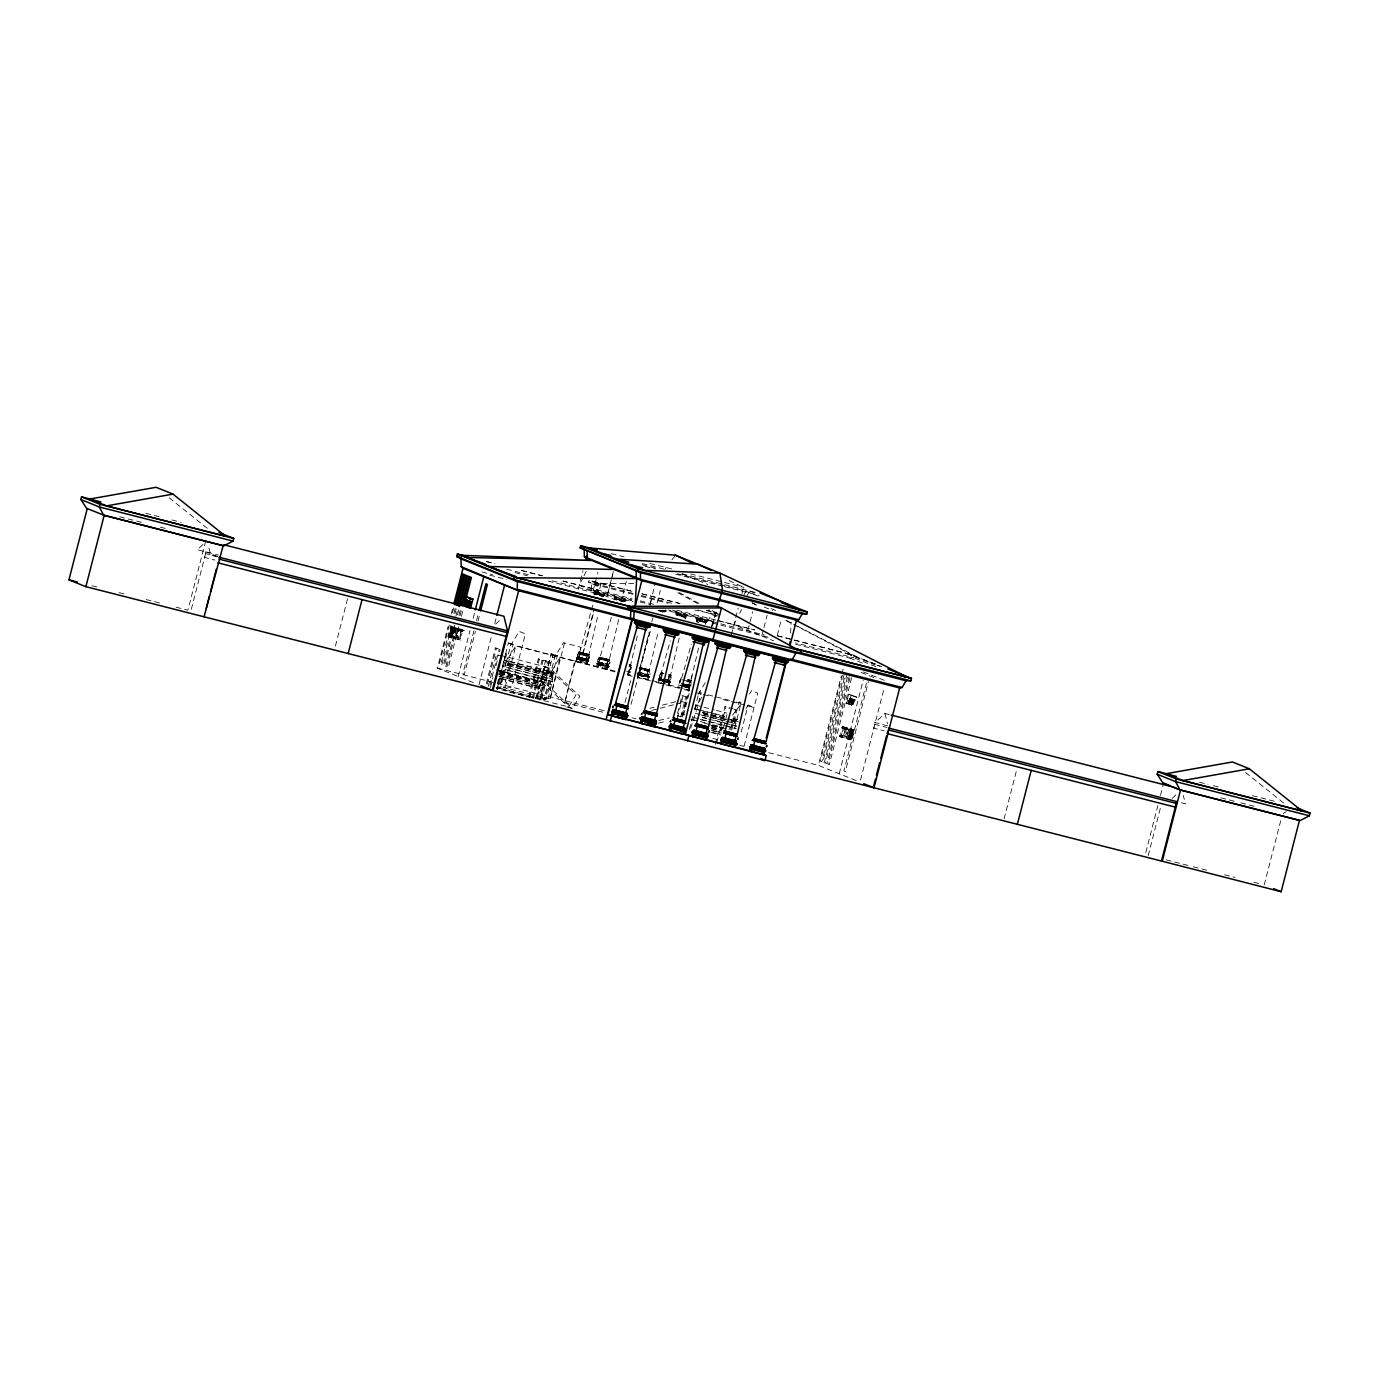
<?xml version="1.0" encoding="UTF-8"?>
<svg xmlns="http://www.w3.org/2000/svg" width="1379" height="1379" viewBox="0 0 1379 1379"><rect width="100%" height="100%" fill="white"/><g stroke="black" fill="none" stroke-linecap="round" stroke-linejoin="round"><path stroke-width="0.75" stroke-dasharray="5 3.75" d="M648.837 676.055L638.115 672.314L638.908 673.504C636.167 679.071 652.991 673.745 646.906 679.278L647.906 679.675L648.509 677.658L637.374 675.176M497.474 687.69L496.25 687.759L540.516 699.05L543.326 682.433L538.034 697.429M637.253 674.159L649.25 676.917M631.927 591.315L595.125 581.921L600.899 584.248L598.641 593.056L597.521 591.936L597.624 586.213L588.661 582.076L589.126 580.3M851.205 728.974L853.36 730.043L840.966 726.216L853.118 729.646M851.257 729.198L853.325 729.629L842.138 726.664M456.19 635.478L456.949 637.753L459.052 630.203L460.827 630.651L458.5 637.874L457.552 636.253L459.138 629.875L460.845 630.306L457.673 629.789L457.638 632.84L454.829 636.943L455.742 629.014L457.466 629.445L452.519 628.548L451.45 631.375L452.846 628.669L450.812 627.738L448.503 636.719L460.603 640.115L460.931 638.787L458.845 637.943L449.002 635.443L460.931 638.787M452.553 632.116L453.674 629.307M452.605 632.427L452.691 631.306L452.864 632.53M451.45 631.375L449.847 635.426M451.398 629.427C455.587 625.29 449.968 632.702 450.088 635.202C454.243 638.58 450.123 629.927 453.657 628.996M451.174 628.203L452.536 629.048L452.381 632.668M452.536 631.806L453.036 630.1L452.691 631.306M588.23 659.369L577.387 656.611L577.508 653.818L589.471 656.869L588.23 659.369L583.369 658.214M604.726 660.162C621.843 665.23 592.401 666.04 598.503 658.662C605.191 656.852 616.43 666.574 603.881 663.454M628.945 669.729C631.065 670.746 631.789 665.471 628.807 666.178L631.186 667.505L629.496 669.953M452.002 631.582L449.882 635.685M453.415 629.203L452.467 631.513M790.563 633.116L791.167 622.36M582.266 657.766C577.956 659.179 575.491 652.37 580.214 653.887L579.301 657.438L577.267 656.8L588.006 660.507L587.213 659.317L577.077 657.593C574.405 658.697 579.318 659.558 577.146 661.61L587.092 664.144L587.316 661.954M658.3 679.054L670.228 682.743L670.228 680.674L668.194 680.019L669.125 676.468C674.09 676.606 670.091 683.07 666.764 679.502M678.761 684.277L679.399 683.691M588.437 661.368L576.301 658.128M603.64 659.731L598.762 658.576L610.156 660.42L599.02 657.145L596.676 666.453L607.605 669.384L608.949 666.609M596.831 663.368C604.157 671.021 618.878 666.66 596.797 663.851L608.742 667.057L598.021 664.781L598.796 662.454L597.797 662.041L607.743 664.575L608.535 665.764L596.693 663.333L609.07 666.643L607.743 664.575L597.797 662.041M848.964 736.782L849.671 730.698L853.567 730.749L850.791 729.887L853.825 730.87L851.601 739.902L841.604 737.351L839.518 736.507L839.863 735.179L851.808 738.506L839.863 735.179M849.136 736.248L849.464 737.731L849.981 734.007M850.343 738.127L850.602 736.11M850.912 734.886L849.912 738.041M851.446 735.11L850.36 737.972L849.119 736.938M549.411 698.584L503.766 687.604C513.316 654.06 507.575 655.904 500.508 688.328L499.146 688.638L506.024 661.817L515.798 645.803L576.629 661.437L576.991 658.369M548.032 698.894L552.272 681.812L552.858 674.124L508.592 662.834M451.14 629.634L449.313 635.219L452.071 636.167M449.899 635.771L451.019 628.703M452.45 630.496L452.157 629.445M452.588 631.168L452.536 630.617M849.395 736.352L851.188 731.198M850.515 737.179L853.756 731.18L852.188 732.146L849.947 738.041L851.481 732.249L850.688 730.422L853.567 731.146L848.723 729.301L853.911 730.922L850.291 729.681M849.809 737.748C851.239 732.059 855.532 723.285 849.516 739.058L851.601 739.902M849.309 737.627L851.464 737.317L852.05 732.146M661.954 680.485C655.456 678.813 660.972 678.554 659.162 682.536L665.109 684.07M577.146 661.61L576.146 661.213C575.974 652.715 602.399 670.866 576.594 659.145M679.606 687.759L678.606 687.345L679.071 685.294M464.12 630.755L451.674 627.049L462.051 629.479M659.558 680.985L658.61 680.088L658.145 682.14L659.162 682.536C657.093 675.331 664.626 685.242 670.073 682.708M850.826 733.318C848.102 720.924 847.24 738.386 843.672 735.145C847.102 725.337 844.086 728.836 841.121 735.507C839.57 731.266 844.862 723.113 842.362 732.68C841.414 742.161 847.43 727.647 843.879 728.353M450.64 634.719L451.278 632.875M450.83 634.185L450.899 635.512L449.52 635.598L450.95 635.926L450.83 634.926M452.743 632.237C451.364 644.252 460.224 625.549 451.123 628.203M647.906 679.675L637.977 677.141L638.443 675.072M217.451 556.513L205.73 551.79L204.626 557.444L214.934 560.081M887.611 725.854L874.924 722.562L873.821 728.233L884.129 730.853M604.916 594.004C600.71 594.228 602.916 596.659 605.467 594.814A1.827 1.81 -68 0 1 605.312 595.78L604.743 596.435M677.123 614.913L677.692 612.759L675.555 612.569A1.827 1.81 -68 0 0 675.227 613.5L676.175 615.275M589.505 657.197L589.264 658.283M610.035 662.454L609.794 663.523M631.22 667.85L630.961 668.936M661.386 678.106L662.23 674.814C655.835 672.176 662.489 681.398 659.283 677.727L670.228 680.674M680.864 679.33L679.675 682.536M659.369 676.175L659.334 675.02M679.813 681.398L679.778 680.243M451.192 633.944L451.209 631.582M452.588 634.633L451.812 636.047L452.795 632.582M456.07 635.167L457.449 629.789L452.898 628.583M588.885 654.525L579.525 652.129L588.885 654.525L598.227 613.879M611.38 617.24L600.037 657.369L604.864 658.679L609.294 659.748L618.74 619.119M629.324 664.902L630.582 665.178L638.063 632.651M650.595 602.675L655.335 582.645M650.302 631.461L640.046 667.557L649.371 669.987L658.3 631.375M668.884 675.003L670.539 675.382L679.468 636.788M691.465 678.571L698.981 646.062M711.271 628.548L713.805 619.636M451.881 626.911L453.915 628.083L451.709 627.255M691.741 675.555L691 680.605L688.293 679.968M850.946 732.887L852.412 730.646L853.48 731.077L850.636 730.18L853.48 730.784L850.774 729.853L853.911 730.922M578.594 656.869L579.439 653.577L583.11 654.491M599.055 662.368L599.951 658.817L599.055 662.368L602.795 663.023M577.577 657.766L577.422 655.921A3.017 2.999 -68 0 1 577.922 653.974L589.626 655.18L578.197 652.25L583.403 654.56M603.364 596.469L594.797 593.453M623.894 601.709L614.844 598.52L615.465 596.9L616.482 597.641A1.827 1.81 -68 0 1 616.31 598.607L615.275 599.313L613.845 598.158A1.896 1.896 -68 0 1 614 597.193L615.913 596.831M626.514 671.108L630.255 672.056L628.91 669.97L629.91 670.366M205.695 540.896L187.906 610.207L173.289 606.484M191.319 609.294L206.057 551.91M335.407 646.079L347.663 598.365M473.307 682.622L437.384 668.143L448.054 626.531M451.261 614.051L453.398 605.743M449.313 624.98L439.332 663.816L440.78 664.402L450.761 625.566M452.467 612.707L454.036 606.588M453.915 613.293L455.484 607.156M451.795 625.98L441.832 664.833L443.28 665.402L453.243 626.566M454.949 613.724L456.535 607.587M456.225 629.462L451.967 628.221L452.984 628.893M452.571 629.358C448.589 635.736 451.433 641.442 452.278 628.117C458.931 627.273 446.917 647.768 454.277 628.893L450.933 627.807L454.139 628.6M450.588 637.563L452.433 628.169L450.312 635.753M455.88 616.344L457.983 608.173M453.777 628.531L451.192 628.514M454.846 624.963L444.348 665.85L445.796 666.419L455.777 627.583M457.483 614.741L459.052 608.604M458.931 615.327L460.5 609.19M456.845 628.014L446.865 666.85L448.313 667.436L458.811 626.549M459.983 615.758L462.086 607.57M461.431 616.327L463.534 608.156M460.603 640.115L458.5 639.27L458.845 637.943M461.12 630.651L459.776 638.477L462.827 631.099L461.086 630.668L462.827 631.099M458.173 676.52L469.929 630.772M473.135 618.292L474.738 612.052M473.928 630.806L462.896 673.728L464.344 674.314L475.376 631.392M476.548 620.584L478.651 612.397M477.996 621.171L480.099 612.983M478.978 684.915L491.751 635.15M494.768 623.446L496.319 617.378M486.253 683.777L495.457 647.958L500.008 649.25M487.218 684.174L496.423 648.337L495.457 647.958M488.235 686.449L496.492 654.318L500.146 655.783M489.941 685.26L499.129 649.44L500.094 649.819L498.56 655.801M490.39 687.638L492.941 677.692M496.009 665.747L498.043 657.783M497.216 683.95L498.681 678.261M505.817 653.267L496.612 689.086L497.578 689.483L507.282 651.664L506.317 651.267M497.388 688.052L508.282 643.097M506.455 661.42L499.767 687.483L497.578 686.914M508.213 642.855L511.092 643.579L506.593 661.162L502.266 660.058M511.092 643.579L513.109 644.389L508.592 661.972L504.266 660.869M528.64 696.723L538.344 658.903L546.498 661.127L536.793 698.946M529.605 697.102L539.31 659.283L538.344 658.903M532.311 698.205L542.033 660.386L550.169 662.609L540.465 700.429M533.277 698.584L542.981 660.765L542.033 660.386M535.828 698.55L545.532 660.731L546.498 661.127M536.845 697.309L544.584 667.16L552.324 657.007L554.272 657.8L563.477 642.683L581.007 647.303L578.508 653.232M544.015 698.774L546.205 699.325L557.392 655.697L551.066 653.784L546.549 671.366L550.876 672.469M539.499 700.032L549.221 662.213L550.169 662.609M551.066 653.784L553.065 654.594L541.74 698.981L540.516 699.05M555.392 654.887L543.947 699.463L546.308 698.912M544.136 698.343L543.412 699.929L544.774 699.618L549.756 680.795L552.858 674.124M564.459 643.079L549.876 699.877L560.064 657.093L550.755 672.556M578.197 589.247L582.955 570.699M575.457 661.093L564.787 702.618L574.733 660.8L615.62 671.228M593.091 590.884L597.917 572.199M594.987 584.627L595.452 582.869L590.695 580.955M578.404 653.198L578.749 651.871L589.436 654.646M593.953 594.659L594.763 593.453L603.537 595.711M548.221 581.093L598.055 593.815L598.572 590.109L563.27 581.111M580.231 663.006L594.004 609.38M593.142 614.482L580.645 663.178L574.733 660.8M586.265 658.817L587.109 655.525L579.439 653.577M587.04 659.128L587.109 655.525M587.075 664.144L586.075 663.73C591.315 658.748 580.835 662.041 576.267 658.61M587.213 659.317L588.557 661.403L577.318 658.541L577.973 657.955M589.316 654.594L588.988 655.904L583.972 654.542M588.006 660.507L589.074 656.076L584.196 654.922M603.933 659.8C592.901 656.68 605.519 657.817 609.949 659.886M597.676 666.85L598.141 664.799L596.969 664.35L607.312 666.988L607.743 664.557M624.049 600.951L615.293 598.71L614.482 599.899M620.912 602.106L626.273 581.352M606.777 664.057L607.622 660.765L599.951 658.817M607.553 664.368L607.622 660.765M607.605 669.384L607.001 667.419L608.191 667.367M609.846 659.834L609.518 661.144L604.502 659.783M608.535 665.764L606.708 664.316M629.376 672.762L628.359 672.349L627.773 674.383L628.79 674.779L629.014 672.59M625.049 702.394L630.91 679.554M650.112 605.329L651.819 596.314M664.885 569.406L666.16 567.648M638.012 675.555L649.13 632.254M651.767 621.929L652.836 617.809M631.065 704.341L649.664 631.927M657.111 602.933L660.317 590.436M639.356 672.659L640.27 669.091L644.562 670.004M657.99 610.466C664.661 613 667.384 613.241 660.076 610.259M660.093 678.916L658.197 679.02L661.972 680.002M660.541 678.054L661.455 674.503M685.001 618.878L685.639 616.292A1.827 1.81 -68 0 1 685.966 615.362L687.397 616.051A1.896 1.896 -68 0 1 687.07 616.982L684.742 615.93A1.827 1.81 -68 0 1 685.07 615.017L686.828 614.931M698.257 622.291C694.395 621.239 698.843 618.171 701.187 620.55M677.468 713.495L679.519 705.531M680.019 703.531L681.554 697.567M677.399 717.856L683.036 695.964M680.64 716.959L685.742 697.05L686.708 697.446L681.588 717.356M689.586 686.294L681.519 684.225L689.569 686.294L685.828 684.363M705.445 624.101L706.082 621.498A1.827 1.81 -68 0 1 706.41 620.584L707.841 621.274A1.896 1.896 -68 0 1 707.513 622.188L705.203 621.136A1.827 1.81 -68 0 1 705.514 620.222L707.289 620.136M688.759 690.052L689.466 687.5L680.64 685.242M682.295 717.011L689.224 690.017L636.977 676.744M683.553 715.218L689.414 692.379M706.427 610.242L714.529 612.31L714.063 614.086L694.775 610.104M711.667 626.221L712.719 622.101L665.695 610.104M712.185 625.963L715.391 613.465L705.531 610.104M712.736 625.394L716.459 610.845M689.379 729.457L693.551 713.219M694.671 709.151L699.187 691.586L701.204 692.396L696.688 709.978L694.533 709.427M690.655 728.25L696.292 711.03M731.387 634.668L738.196 608.105M741.954 593.625L743.557 587.385L726.009 579.111M715.253 744.332L724.958 706.513L733.111 708.737M716.718 742.729L725.923 706.91L724.958 706.513M747.832 630.375L752.658 611.69M723.527 727.905L727.612 711.978M730.715 729.75L735.834 709.84L730.439 708.461M731.68 730.129L739.144 701.773L741.161 702.601L733.869 731.215M761.777 635.995L767.103 615.224M741.212 732.059L748.142 705.083L754.054 707.479L719.51 698.653M744.108 746.16L757.726 693.154L751.555 690.672L749.521 694.033M777.256 635.357L781.548 618.757M856.204 780.617L818.385 765.362L841.345 675.934M841.879 673.848L843.483 667.608M842.397 675.193L820.35 761.053L821.798 761.639L844.362 673.728M844.362 678.244L822.832 762.053L824.28 762.639L847.378 672.693M847.413 677.21L825.366 763.07L826.814 763.656L849.912 673.71M849.912 678.227L827.865 764.087L829.313 764.673L852.412 674.727M854.79 699.894L852.498 705.6L846.292 703.238L848.602 694.223L856.497 697.016L855.704 700.136L853.17 699.343M846.792 703.393L848.154 697.429L850.412 698.015M852.567 698.998L851.239 704.169L850.291 704.703L851.688 698.636L849.447 697.843L847.93 703.755L848.878 703.221L846.292 703.238M848.464 703.049L849.792 697.877L855.704 700.136M850.205 698.033L848.447 703.962L850.722 698.257M851.205 694.878L848.861 704.117L851.136 698.412M841.604 737.351L841.948 736.007M851.653 705.255L853.929 699.549L851.343 698.619L849.826 704.514L852.119 698.808M846.172 729.008C846.258 727.388 846.034 730.456 845.723 734.886C845.896 741.678 850.171 728.146 847.258 729.198M848.602 694.223L853.894 696.343L851.584 705.376L852.653 705.652L854.17 699.756M853.515 699.377L852.084 705.427L854.377 699.722M848.74 729.301L847.154 737.041L849.361 734.49M839.19 773.757L863.22 680.157M850.619 738.075C852.412 732.732 851.843 721.355 850.481 738.196M851.308 733.766L851.515 730.198M852.222 730.215L849.654 734.49L850.55 733.111M851.705 734.869L853.032 730.542M853.222 730.973L851.015 729.887M866.477 683.053L843.914 770.964L845.361 771.55L868.46 681.605M860.513 780.066L884.06 688.362M1004.084 818.919L1016.857 769.137M1145.811 852.481L1157.843 805.612M1160.463 795.407L1163.6 783.186M1148.173 855.687L1160.946 805.922M1264.233 884.887L1280.988 819.66M576.146 661.213L576.543 659.645M586.075 663.747L587.006 661.351M606.605 668.987L607.174 666.971M628.359 672.366L627.773 674.4L631.978 675.4M628.79 674.779L628.186 672.814M643.941 670.022L648.716 671.366L647.802 674.934M679.847 682.76L680.847 678.123M687.001 681.002L690.345 681.984L689.431 685.553M724.785 716.597L694.654 708.909L712.788 713.236M696.774 709.633L694.792 708.651M677.399 615.396L676.779 614.379L680.726 615.327M689.707 686.38L690.724 684.846A3.017 2.999 -68 0 0 691.138 683.881M668.97 680.33L669.125 676.468M579.714 652.198L590.85 612M591.419 610.001L593.125 603.968M663.178 673.538L661.213 672.969L670.332 640.873M681.674 678.175L691.344 644.079M452.708 634.926L454.415 629.824L450.812 627.738M850.791 736.541L850.998 734.49M452.743 628.858C449.382 626.911 453.363 633.461 451.002 635.719M852.325 732.542L852.101 736.455L850.653 738.161M852.601 732.645L851.429 738.403M689.448 688L688.535 689.896L689.534 690.293L683.588 688.776M689.121 687.862L684.967 687.311M669.677 683.053L669.091 685.087L668.091 684.673L669.211 680.261L663.265 678.744M587.316 660.92L588.557 661.403L576.181 658.093L577.491 659.524L588.075 661.765M629.117 671.607L628.824 670.78L630.255 672.056L628.479 672.4L630.134 672.021M638.098 672.331L648.044 674.865L648.251 676.486L637.098 674.141M607.656 666.626L609.07 666.643L597.607 662.834M851.119 731.715L851.033 735.179M851.791 732.318L851.446 730.508M451.14 633.064L452.346 631.22M583.058 577.646L579.214 585.282L614.948 599.71M584.024 575.732L587.868 568.096M735.852 620.946L733.921 624.773L773.688 640.804M739.696 613.293L741.626 609.484M743.522 595.676L745.901 591.212L749.624 591.039L757.502 594.211M450.933 635.323L451.519 631.996M849.481 734.783L850.826 731.577M746.384 596.831L748.9 592.418M453.329 630.117L454.277 629.255L452.415 628.514M696.412 620.791L697.343 620.205M698.084 694.499L705.255 682.743M694.654 708.909L701.825 697.153M746.091 708.444L748.142 705.083M629.531 672.814L628.703 671.987L629.927 672.452M595.211 593.642L595.59 592.194L594.366 592.315A1.896 1.896 -68 0 0 594.194 593.28L595.797 593.349A1.827 1.81 -68 0 0 595.952 592.384L594.935 591.643L594.332 593.28L604.002 595.866L603.485 594.073L604.002 595.866M615.293 598.71L616.103 597.435L614.879 597.555A1.896 1.896 -68 0 0 614.724 598.52L615.275 599.313M624.532 601.123L624.015 599.313L624.532 601.123L615.741 598.882M685.949 614.569L686.018 616.809L685.122 616.465L685.501 615.017L686.501 615.689A1.896 1.896 -68 0 1 686.173 616.62L685.311 617.051M706.393 619.792L706.962 620.912A1.896 1.896 -68 0 1 706.634 621.826L705.583 621.67L705.945 620.222L706.841 620.584L705.755 622.274M691.241 681.622L686.673 681.071M675.779 614.62L676.71 612.759L685.501 615.017M697.153 617.964L697.671 619.774L697.153 617.964L705.945 620.222M665.212 609.966L664.833 611.414L660.438 610.294L664.35 611.242M671.969 559.857L675.434 555.185M450.657 635.753L452.14 632.892M455.122 636.995L454.26 636.788M458.707 637.598L457.707 637.65M843.19 736.317L842.328 736.093M846.568 737.179L845.775 736.972M540.913 681.467L548.825 671.401L550.842 672.211L506.576 660.92M732.49 715.08L740.402 705.014M728.991 729.474L736.903 719.39L738.92 720.2M625.48 601.52L625.842 601.02A1.827 1.81 -68 0 0 625.997 600.055C624.756 596.693 621.533 601.451 624.808 601.744M686.018 616.809L676.331 614.207L676.434 612.138M705.841 623.963L704.841 622.412M202.954 544.446L197.404 549.704L218.399 555.065M495.63 624.153L501.18 618.878M889.11 714.546L884.956 713.495L874.924 722.562M1172.081 798.441L1177.632 793.184M659.317 679.468L670.16 681.502L663.023 679.519M852.153 730.542L852.308 732.249M464.137 630.324L453.898 628.134M685.26 618.843L685.501 617.464L679.157 615.879M697.584 620.119L698.136 617.982L695.999 617.775A1.827 1.81 -68 0 0 695.671 618.706L696.895 620.36M691.189 685.26L687.207 684.708M1283.125 813.679L1286.245 811.541M843.948 727.233L842.931 727.319L853.067 730.008M707.358 619.947L714.667 621.826L668.522 610.018M594.608 594.228L596.383 594.625M649.923 708.323L654.077 707.255M662.385 705.134L679.002 700.894M651.681 710.392L674.521 704.566M676.606 704.031L682.829 702.428L686.552 703.393M658.886 720.51L669.211 717.873M658.576 723.113L666.833 720.993M597.917 661.851L599.107 662.11M594.435 594.228L596.176 594.677M664.195 612L660.248 611.052M685.329 617.413L681.416 616.465M503.766 687.604L505.145 687.294M676.589 615.155L677.554 615.362M696.429 621.688L698.463 622.257M795.614 644.234L849.602 658.007L853.653 657.749L877.32 667.298M633.65 583.593L598.176 583.662L591.143 580.818L633.616 591.66M603.399 596.142L604.416 595.418A1.827 1.81 -68 0 0 604.588 594.452L604.019 593.642M625.445 599.244L624.601 601.64M623.911 601.382L624.946 600.658A1.827 1.81 -68 0 0 625.118 599.693L624.549 598.9M593.866 593.711L594.901 593.004A1.827 1.81 -68 0 0 595.056 592.039L593.47 591.953A1.896 1.896 -68 0 0 593.315 592.918L594.763 594.073M614.396 598.969L615.43 598.245A1.827 1.81 -68 0 0 615.586 597.279L615.034 596.469M663.575 610.535L665.006 611.207A1.896 1.896 -68 0 0 665.333 610.294M664.126 611.655L665.885 611.569A1.896 1.896 -68 0 0 666.212 610.656L666.212 610.328M696.24 619.826L696.878 617.344M677.313 612.483L676.434 612.931A1.827 1.81 -68 0 0 676.124 613.845L676.675 614.982M697.774 617.706L696.895 618.137A1.827 1.81 -68 0 0 696.567 619.068L697.119 620.188M600.037 657.369L609.415 659.765M629.272 664.85L631.306 666.005L628.945 666.16M661.213 672.969L663.92 673.607M455.811 629.031L457.449 629.462M459.19 629.893L460.914 630.324M848.895 729.629L852.911 730.939M451.76 628.134L450.899 627.79L454.053 628.927M454.105 628.841L450.812 628.117L452.64 629.358M847.275 729.56L848.878 729.974L847.12 729.508M850.309 730.043L851.222 730.422M686.19 617.413L681.622 615.689M706.651 622.636L698.222 620.033L700.86 620.653M644.838 668.832L650.388 671.073L639.408 668.953M670.539 675.382L668.591 674.814L671.452 675.589L671.245 676.813L668.332 676.227C671.418 678.037 672.349 674.659 668.729 674.796M645.579 674.09C664.764 675.158 626.876 664.454 643.2 669.66M450.881 628.117L453.846 629.1L451.709 628.41M450.933 635.943L449.468 635.581L451.019 635.96M451.829 636.426L450.209 635.891L451.674 636.391M853.153 730.956L850.636 730.077L853.704 731.163L852.067 730.405M848.964 737.524L851.119 738.282M849.102 736.593L849.05 737.817L850.498 738.093M688.052 681.433L691.241 682.829M847.068 653.646L875.958 664.109M691.069 680.605L687.845 679.795M661.989 674.469C658.3 674.417 661.265 671.211 663.437 673.417M638.201 674.572L649.044 677.348M616.913 599.882L615.137 599.469L616.706 599.934M452.002 626.928L453.846 627.686M451.898 627.342L463.016 630.306M648.716 671.366L646.423 670.815M668.867 676.52C673.297 676.072 670.177 682.536 667.057 679.433M661.644 678.037C657.904 678.968 659.421 672.556 662.23 674.814M598.262 594.487L595.952 593.935L598.452 594.625M600.124 595.056L602.416 595.59L599.934 594.901M618.792 599.727L616.482 599.176L618.981 599.865M620.653 600.296L622.946 600.83L620.464 600.158M621.067 601.054L623.532 601.64L620.205 600.71M452.053 628.203L453.915 628.807L452.053 628.428M449.554 635.598L451.554 636.098M849.223 737.868L851.239 738.351M704.014 622.205L697.033 620.36L705.824 622.618M599.417 595.521L603.002 596.4L599.675 595.469M594.694 591.832L604.381 594.418M615.224 597.073L624.911 599.675M594.332 593.28L603.123 595.521M614.844 598.52L623.636 600.761M685.57 616.637L676.779 614.379M701.963 621.033L704.635 621.688L702.532 621.084M580.214 653.887L587.885 655.835M600.727 659.128L608.398 661.075M598.796 662.454L608.742 664.971M588.143 660.558L576.939 657.542L588.212 659.731L586.196 659.076M453.588 628.479L451.45 627.928L453.122 628.359M611.207 553.617L624.084 556.788M649.888 563.494L671.625 568.924M690.586 573.871L743.953 587.385M642.149 563.615L663.799 569.062M682.105 573.767L722.837 584.127M724.82 584.713L757.433 592.97M642.149 564.735L658.8 568.975M677.503 573.75L745.901 591.212L758.709 596.366M645.131 566.39L655.318 568.958M675.658 574.181L722.493 586.109M724.509 586.661L759.139 595.452M641.7 593.728L680.14 603.537M642.149 593.918L678.951 603.312M595.452 582.869L600.899 584.248M715.391 613.465L720.855 614.862L714.529 612.31M633.168 593.435L588.661 582.076L597.624 586.213M641.252 595.504L671.59 603.244M697.895 609.949L720.407 616.637M632.858 594.315L591.591 583.765L591.608 589.54L592.867 590.729L631.72 600.641M641.114 596.418L667.953 603.261M486.442 561.494L494.751 563.615M521.745 570.51L542.516 575.801M717.218 620.395L754.589 629.927L677.02 610.242M777.428 635.753L854.256 655.37L853.653 657.749L795.511 642.907M486.304 561.581L494.854 563.752M521.4 570.527L542.171 575.836M562.701 581.076L632.03 598.762M640.218 600.848L654.525 604.502M777.153 635.788L851.601 654.801L879.647 666.074M631.996 599.848L591.608 589.54L597.521 591.936M640.08 601.916L650.181 604.502M672.4 610.173L708.754 619.447L711.288 614.327L717.339 616.758M506.593 569.182L531.518 575.543M552.289 580.852L597.969 592.505M712.443 621.722L718.683 623.308M720.752 623.842L764.362 634.961M598.245 592.884L632.995 601.761M603.899 595.073L594.797 592.642L595.642 592.97M677.796 613.931L676.813 613.569L685.915 616.017L685.07 615.672M698.239 619.154L697.257 618.775L706.358 621.222L705.531 620.895M514.988 572.613L527.45 575.801M712.547 623.032L718.769 624.618M720.855 625.152L768.62 637.339M876.906 665.35L882.87 666.867M658.231 610.414L659.352 610.69M679.416 615.81L680.536 616.103M481.961 571.975L492.372 574.629M489.752 575.129L506.731 579.456M145.778 513.35L161.791 517.332M172.082 519.952L181.201 522.4M1199.42 782.238L1207.952 784.41M1213.434 785.702L1221.673 787.805M1252.528 795.683L1275.161 801.458M853.894 696.343L856.497 697.016M119.732 516.78L141.52 522.348M160.309 527.14L168.652 529.277M1220.932 797.803L1235.446 801.509M1240.824 802.888L1256.183 806.801M205.281 553.531L217.727 556.702M874.476 724.303L886.921 727.474M216.899 556.651L210.711 555.082L208.143 544.671M1181.269 802.75L1185.388 803.802L1183.32 795.476M643.097 673.297C628.548 668.97 658.49 679.795 647.94 671.056L647.027 674.624L649.044 675.262M576.181 658.093L587.42 660.955L587.126 660.127M596.693 663.333L607.949 666.195M637.012 673.624L649.388 676.951L637.581 673.831M663.799 680.45L669.418 681.898L658.938 678.485L659.972 678.882M686.104 686.139L689.879 687.104M663.713 680.933L670.556 682.346L663.075 680.433M681.071 685.811L689.241 687.897M662.523 681.605L669.832 683.105M508.782 643.286L513.109 644.389M553.065 654.594L557.392 655.697M707.892 694.826L734.059 701.497M736.058 702.014L742.109 703.549M614.982 671.883L515.798 645.803L504.748 688.811L511.764 686.88L525.382 633.875L519.211 631.375L510.006 646.492L508.058 645.717M627.255 675.02L635.426 677.106M637.477 677.623L653.836 681.795M655.87 682.312L664.057 684.398M666.091 684.932L682.45 689.104M684.501 689.621L688.586 690.672M697.153 692.947L701.221 693.999M703.238 694.516L711.374 696.585M682.071 695.568L690.224 697.791M448.503 636.719L458.5 639.27M839.518 736.507L849.516 739.058M500.646 655.37L546.343 667.04L576.077 694.775L568.544 706.944L496.474 688.552M681.071 701.428L685.225 702.48M695.619 705.134L701.842 706.72M703.911 707.255L714.305 709.909M716.373 710.426L726.767 713.081M544.584 667.16L550.169 668.574L579.904 696.326L572.371 708.496L564.356 706.444M548.825 671.401L504.559 660.093L508.696 661.627M714.787 713.753L724.768 716.287M734.766 718.838L736.903 719.39M732.783 718.631L736.782 719.648M734.628 719.355L736.782 719.907L734.714 719.011M548.566 672.176L552.893 673.28M702.704 712.374L728.87 719.045M730.87 719.562L736.903 721.096M508.213 663.023L553.082 674.572M702.325 712.564L738.541 721.803M507.679 663.833L551.945 675.124M703.807 713.891L711.857 715.942M713.874 716.459L740.023 723.13M508.868 664.316L553.134 675.607M702.98 713.857L729.129 720.527M731.146 721.045L735.179 722.062M507.024 665.23L551.29 676.52M695.102 713.219L725.285 720.924M727.302 721.441L735.352 723.492M508.748 665.919L553.013 677.21M700.842 714.943L729.026 722.131M731.025 722.648L735.059 723.665M506.283 667.143L550.549 678.434M702.411 717.201L706.444 718.218M714.494 720.269L738.627 726.44M508.455 668.022L552.72 679.313M702.566 717.563L706.6 718.58M708.616 719.097L736.782 726.285M537.689 677.296L544.877 679.14M681.398 713.977L685.001 714.891M505.49 669.504L549.756 680.795M693.568 717.494L723.751 725.199M725.75 725.716L735.817 728.284M508.006 670.522L552.272 681.812M700.118 719.545L706.151 721.079M708.168 721.596L736.334 728.784M496.957 669.694L544.343 682.346L572.371 708.496L568.544 706.944L540.516 680.795M681.622 716.804L677.468 715.753L681.295 717.304M691.982 719.459L698.205 721.045M700.273 721.579L710.65 724.216M712.719 724.751L723.096 727.388M496.647 670.177L548.911 683.484M690.758 719.717L694.792 720.734M704.117 723.113L726.923 728.939M499.06 671.142L551.703 684.605M711.288 725.302L721.665 727.991M499.301 671.47L543.567 682.76M710.943 725.388L723.027 728.474M499.405 672.194L543.791 683.346M711.633 726.354L722.596 728.974M499.801 673.142L542.05 683.932M712.029 727.302L722.079 729.87M499.405 673.28L543.671 684.587M711.633 727.44L721.682 730.008M497.233 673.883L541.499 685.173M711.461 728.56L721.527 731.111M499.267 674.71L543.533 686.001M711.495 728.87L719.545 730.922M500.663 676.451L540.913 686.725M712.891 730.611L720.941 732.663M499.026 676.382L543.292 687.69M711.254 730.542L721.32 733.111M500.077 678.227L540.327 688.5M712.305 732.387L720.355 734.438M500.698 678.778L542.947 689.552M710.909 732.421L720.976 734.99M437.384 668.143L495.354 682.933M497.423 683.467L605.105 710.943M632.03 717.804L636.167 718.873M712.788 738.42L716.925 739.472M739.696 745.281L743.833 746.349M768.689 752.693L818.385 765.362M564.063 702.325L604.95 712.753M541.999 697.964L544.188 698.515M500.508 688.328L544.774 699.618M91.91 585.713L100.253 587.833M119.042 592.642L127.385 594.763M146.157 599.555L160.774 603.278M509.403 692.034L529.519 697.171M1166.151 859.858L1191.197 866.236M1193.283 866.77L1207.883 870.494M1224.586 874.769L1235.015 877.423M1253.804 882.215L1262.147 884.353M676.71 612.759L686.38 615.362M698.05 618.326L706.841 620.584M663.661 610.207L664.488 610.552M696.791 619.412L706.462 622.032M659.49 610.207L663.006 611.069L660.903 610.483M680.657 615.603L684.174 616.465L681.26 615.672M691.207 680.571L687.949 679.744M681.898 679.709L690.345 681.984M691.086 682.26L687.569 680.985M681.726 683.45L689.672 685.484M681.76 683.588L690.672 685.88L688.655 685.242L689.569 681.674L691.224 682.14M682.519 684.639L690.465 686.673M681.64 685.156L689.138 687.087M679.95 685.208L688.879 687.5M684.087 686.725L690.293 688.311M851.119 730.284C857.841 731.87 847.464 729.026 851.826 730.077M702.342 620.843L697.24 619.602M644.269 668.729L639.58 667.402L650.164 670.125L649.837 671.452L639.408 668.781M645.131 668.815L649.371 669.987M850.895 730.232L853.308 730.715M853.239 731.042L851.015 730.525L852.308 730.818M451.329 628.255L453.743 628.755M449.623 635.633L451.605 636.357M701.704 620.878L706.014 621.843M680.468 615.396L677.589 614.62L679.847 615.396M686.156 684.294L690.689 685.535M687.897 679.675L691.103 680.536M643.079 668.419L640.046 667.557M849.085 737.575L850.222 737.713M663.385 673.538C661.644 671.883 658.921 674.348 661.937 674.572M629.117 664.747L630.582 665.178M847.016 728.853L845.344 728.44M851.412 730.129L852.515 730.698M852.618 730.767L853.601 731.129M459.379 630.22L457.707 629.807M629.686 664.833L631.134 665.281M629.341 666.143L630.686 666.557L630.927 665.195M851.843 730.318L850.447 729.732L848.55 737.403M843.689 728.009L841.897 727.56M771.033 608.57L778.876 611.742M682.071 574.026L707.892 584.472M764.121 607.053L772.654 610.466M847.085 653.612L874.924 664.833M849.602 658.007L863.22 663.489M863.444 671.918L886.628 681.26M717.769 613.914L708.84 609.794M861.03 672.4L874.269 677.727M676.331 614.207L677.606 613.121M664.833 611.414L663.902 610.276M623.584 599.986L624.428 600.313L615.327 597.883L616.154 598.21M850.378 698.222L849.412 704.341L850.774 703.979M851.239 704.169L850.705 704.876L852.222 698.963L851.239 705.083L852.601 704.721M640.27 669.091L640.132 672.969L638.115 672.314M670.228 682.743L658.438 679.571M735.834 709.84L736.782 710.219M728.646 707.996L729.594 708.392M648.975 676.089L637.77 673.073L638.908 673.504M648.147 676.468L649.388 676.951M628.721 670.763L629.72 671.159M546.67 670.849L548.687 671.659M538.155 675.503L539.103 675.882M502.577 665.85L503.542 666.229M535.586 685.484L536.534 685.88M500.56 673.71L501.525 674.09M637.374 675.176L638.374 675.572M665.023 612.017L664.454 610.88A1.827 1.81 -68 0 1 664.626 610.242M752.158 602.847L757.898 605.812L752.072 602.83M786.53 620.567L796.079 625.497M797.976 626.48L857.169 657.007M785.875 620.481L851.601 654.801M679.313 592.556L699.412 603.588M712.219 610.621L719.528 614.62M677.761 592.729L697.877 603.761M1245.565 772.499L1284.987 804.078M169.221 497.819L208.643 529.398M850.481 730.37L850.688 731.284M451.726 628.721L451.743 631.789M884.956 713.495L887.524 723.889M613.396 571.578L607.001 596.504L613.431 571.578M845.499 729.112L843.793 728.664L845.517 729.095M457.656 630.117L459.362 630.565L457.656 630.117M461.034 630.979L462.741 631.427L461.034 630.979M841.897 727.888L843.603 728.336L841.897 727.888"/><path stroke-width="1.5" d="M627.514 715.822L626.721 716.89L613.259 713.443L611.724 711.547L627.686 715.856L627.169 714.701L611.569 711.512L614.051 711.34L613.017 709.754L612.741 710.823L613.017 709.754L627.255 713.598L626.98 714.667M654.439 723.13L656.042 723.751L640.356 718.855L641.356 718.114L655.956 722.062C657.645 731.697 618.016 707.737 656.473 723.199L654.732 720.424L655.766 722.01M685.104 730.508L684.312 731.577L669.263 726.888L685.26 730.56L684.742 729.405L669.143 726.199L671.642 726.043L670.59 724.44L670.315 725.509L670.59 724.44L674.297 725.388M763.742 751.003L764.655 752.089L751.193 748.642L749.642 746.763L765.604 751.038L765.086 749.9L749.486 746.711L754.279 746.935M670.849 728.146L670.746 726.854M763.656 754.744L764.449 752.02L763.656 754.761L750.728 751.452L750.969 747.315L751.831 746.522L765.086 749.917L765.604 751.055L750.969 747.315M485.96 564.407L457.38 554.048L514.557 577.146L628.272 606.139L630.824 610.535L630.496 618.188L635.116 620.946L789.822 660.438L792.08 659.903L795.855 653.129L800.389 653.112L801.009 650.733L791.649 647.751L907.451 677.33L795.2 619.964M789.839 646.01L790.081 641.7M612.707 707.496L613.103 706.117L612.638 707.513M641.528 714.374L641.89 713.46L641.597 714.356M670.315 721.717L670.694 720.803L670.384 721.7M692.068 732.077C699.67 738.403 712.564 737.42 705.703 736.817M720.855 739.42C724.975 744.763 744.401 745.074 734.335 744.126L734.507 744.16M641.907 720.148L643.114 717.632L641.804 717.097L642.838 718.7L655.956 722.062M735.197 743.057C741.919 744.97 716.632 743.557 723.458 738.144L722.148 737.61L721.872 738.679M627.049 716.356L625.721 719.562L612.793 716.253L611.483 715.718L612.586 713.15L611.673 712.202M655.835 723.699L654.508 726.905L641.58 723.613L640.27 723.061L641.373 720.51L640.477 719.545M683.226 730.474L684.622 731.042L683.312 734.249L669.074 730.405L670.16 727.853L669.263 726.888M692.448 733.456L691.827 736.231L693.137 736.765L706.082 740.058L706.875 737.317L706.082 740.04L704.755 739.523M721.234 740.799L720.614 743.574L734.869 747.418L735.662 744.66L722.251 740.644M611.483 715.718L612.104 712.943M640.27 723.061L640.89 720.286M669.056 730.405L669.677 727.629M612.793 716.253L613.431 713.477L611.88 712.253M641.58 723.613L642.218 720.821L640.683 720.234M670.366 730.956L671.021 728.164L669.487 727.578M693.137 736.765L693.775 733.99L692.224 732.766M721.924 744.108L722.562 741.333L721.01 740.127M642.218 720.838L655.059 724.802M683.846 732.146L671.004 728.181M664.213 628.496L663.661 628.996A2.551 2.534 -68 0 0 663.23 630.255L664.54 631.668L665.436 629.083M746.16 652.181L746.66 650.216L758.105 653.129L757.967 655.921L759.329 654.939A2.551 2.534 -68 0 0 759.536 653.646L757.933 652.87L757.605 655.094L744.988 651.715M784.875 661.299L786.719 659.576M708.565 731.956L709.323 730.663L709.065 732.111M737.369 739.316L738.127 738.024L737.851 739.472M766.155 746.66L766.914 745.367L766.638 746.815M717.89 647.354L696.343 723.941L701.859 725.44L708.496 727.061L726.388 649.526M737.282 734.404L724.113 730.956L737.282 734.404L755.175 656.869M637.219 626.755L615.534 703.307L621.826 705.031L627.566 706.427L645.734 628.945M666.005 634.099L644.338 710.668L650.612 712.374L656.525 713.805L674.521 636.305M694.792 641.459L673.124 718.011L679.416 719.717L685.311 721.148L703.307 643.648M694.102 730.112L695.999 731.111L697.222 726.302L694.706 725.561L708.341 729.026M726.836 738.42L723.768 738.058L724.785 738.454L726.009 733.645L723.441 732.921L724.992 733.249M724.785 738.454L722.303 737.369L723.854 737.696M754.003 745.367L752.555 745.401L753.572 745.815L754.796 741.006L752.279 740.247M753.572 745.815L751.09 744.712L752.658 745.039M736.127 742.505L735.076 740.902L736.817 743.695L720.7 739.368L725.578 739.627M204.092 616.741L223.139 545.688L104.183 515.332L86.567 508.317L80.861 499.526L81.551 496.854L100.874 501.922M223.726 544.739L503.938 616.258L507.541 630.824L492.286 690.276L85.877 586.678L68.95 579.852L87.273 508.506M81.551 496.854L99.977 504.283L99.288 506.955L103.615 515.194L223.846 545.877L233.034 541.085L233.723 538.413L218.985 532.466M85.877 586.678L104.183 515.332M206.229 608.449L209.418 596.004M210.487 591.85L216.348 569.044M219.692 557.409L219.244 559.167L507.42 632.702L507.541 630.824M348.18 653.508L362.039 599.589M453.932 603.657L463.016 568.303L461.172 566.683L461 558.84L456.759 556.478L457.38 554.082L467.757 556.737L461.534 555.254L591.729 560.443L467.102 557.461M454.553 604.536L462.43 573.871L463.878 574.457L456.001 605.122M457.052 605.536L464.93 574.871L466.378 575.457L458.5 606.122M459.569 606.553L467.447 575.888L468.894 576.474L461.551 605.105M462.62 605.536L469.963 576.905L471.411 577.491L464.585 604.071M466.292 600.072L464.775 605.967L464.189 605.036L465.516 599.865L467.774 600.658L466.257 606.57L467.016 600.468M465.292 606.174L466.033 600.072M467.222 600.451L465.706 606.346L466.464 600.244M465.792 604.209L466.809 600.279M468.188 600.83L466.671 606.743L466.102 605.812L467.429 600.641L470.015 601.572L468.498 607.467L467.498 606.381L468.826 601.21M469.067 601.192L467.55 607.088L468.308 600.985M467.136 606.915L468.136 602.985M468.584 605.329L470.273 598.452L464.982 596.314L472.894 599.124L470.567 608.156L468.36 606.726L469.687 601.554M468.929 607.639L470.446 601.744L465.102 599.71L464.189 605.036M469.498 607.88L471.015 601.968L469.343 607.811L468.36 606.726M475.272 609.966L483.805 576.681M479.168 610.363L485.994 583.782L487.442 584.368L480.616 610.949M496.836 615.362L504.611 585.075M762.725 754.089L766.241 755.502L764.931 760.57L493.01 690.569L518.642 590.729L461.172 566.683M597.21 549.945L580.68 545.722L580.145 547.791L640.494 572.647L802.25 613.931L806.749 614.086L807.284 612L760.001 592.936M585.575 560.357L586.644 556.202M580.68 545.722L637.822 568.769L637.288 570.837L640.494 572.647L640.425 579.352L641.804 580.645L796.51 620.119L798.717 619.74L802.25 613.931M461.551 555.22L517.401 577.749L636.684 578.577L635.133 606.519L630.427 606.622L633.357 607.346L628.272 606.174L627.652 608.553L630.824 610.535L795.855 653.129M628.272 606.174L631.53 607.484L630.927 609.88L634.081 611.845L633.771 619.516L635.116 620.946M606.157 719.459L632.185 618.068M634.84 607.725L641.804 580.645L586.161 558.202L584.42 556.754L584.144 549.928M766.241 755.502L608.018 714.598L632.34 619.843L693.413 635.426M610.225 721.096L611.535 716.029M614.327 710.288L614.051 711.357L612.569 710.771M615.655 710.599L616.896 705.789L614.379 705.048L622.515 707.065M642.838 718.7L643.114 717.632L641.804 717.097L641.528 718.166M644.441 717.942L645.682 713.133L643.114 712.409L644.665 712.736M673.659 724.854C670.366 725.544 675.986 724.354 674.469 720.493L673.452 720.079L676.434 720.821M684.57 729.353L684.846 728.302L670.59 724.44M717.528 606.691L719.666 598.383M687.587 740.833L688.879 735.765L685.363 734.335L709.702 639.58L712.478 640.701L712.926 639.718L721.527 607.932L717.114 606.157L631.823 606.329M696.085 730.749L706.082 733.283L707.22 728.836M724.871 738.093L734.869 740.644L736.007 736.196L733.421 735.369M734.869 747.401L735.662 744.677M750.659 746.022L750.934 744.97L765.19 748.797L764.914 749.866L765.19 748.78L750.486 745.987M763.57 748.349L764.793 748.176M766.19 738.248L785.84 661.696M790.098 645.113L796.51 620.119M785.996 663.437L766.069 741.747L753.985 738.679L775.481 662.041M873.821 785.444L875.424 779.221M876.475 775.067L879.681 762.621M880.75 758.484L886.594 735.662M899.66 687.966L874.01 787.805L863.788 783.686M796.717 652.87L906.003 680.761L910.829 680.812L911.45 678.434L887.783 668.884M1017.374 824.28L1031.233 770.361M1297.156 807.887L1310.05 813.093L1309.361 815.765L1300.173 820.557L1179.941 789.874L1162.893 782.996L1157.205 774.205L1157.877 771.533L1176.459 776.377M1157.877 771.533L1176.304 778.963L1175.615 781.634L1179.941 789.874M1172.995 786.978L1180.527 790.012L1299.466 820.367L1281.16 891.713L1161.48 861.048L1176.735 801.595L1175.322 807.129L887.128 733.594L888.438 729.939L1176.615 803.474M1162.204 861.358L1180.527 790.012M622.084 707.151L628.428 708.685L625.859 707.944L626.876 708.358L625.635 713.167M655.249 717.304L654.422 720.51M683.208 727.853L684.449 723.044L686.018 723.372L672.866 719.821M725.13 731.284L726.216 731.525L725.009 731.249L746.677 654.697M727.371 646.165L728.87 644.751M507.42 632.702L506.127 636.357L217.934 562.822M705.307 737.403L706.617 737.937L693.689 734.662M707.875 736.3L691.896 732.025L692.913 731.284L707.513 735.214L708.03 736.352L693.396 732.628L694.258 731.835L707.513 735.197L708.03 736.369L706.151 736.317M765.448 751.003L763.294 751.521M719.148 600.382L722.544 590.384L719.959 573.147L675.434 555.185L588.816 547.911L644.441 570.337L719.976 573.13L799.148 609.828L781.238 602.606M695.033 638.977L695.24 636.581L693.603 636.822A2.551 2.534 -68 0 0 693.172 638.063L693.896 639.58L705.427 641.718M743.902 649.923L745.263 648.94M756.313 653.077L757.364 652.077M788.564 659.61L899.711 687.983L902.09 687.5L906.003 680.761M717.356 644.838L717.856 642.873L729.319 645.786L728.819 647.734L716.787 644.596M727.595 646.217L729.319 645.786M774.946 659.524L775.446 657.576L774.274 657.093L773.774 659.059L774.946 659.524L786.392 662.437L786.892 660.472L774.274 657.093M784.979 660.869L785.737 660.007M637.012 624.308L637.529 622.36L648.975 625.29L648.458 627.255L636.443 624.084L647.992 626.549A2.551 2.534 -68 0 1 648.423 625.308L649.578 624.704L650.285 626.204A2.655 2.637 -68 0 1 649.854 627.462L647.544 626.911M664.644 631.186L666.367 630.755L664.816 629.479A2.551 2.534 -68 0 0 664.385 630.72L665.092 632.22L666.247 631.634L665.971 628.876L665.074 629.169L677.916 633.082M694.361 638.891L695.102 637.046L706.548 639.994L705.41 642.304M676.089 634.133L676.606 632.168M705.393 639.511L704.824 640.425L696.309 638.236M675.624 633.857L675.624 633.426A2.551 2.534 -68 0 1 676.055 632.185L677.675 631.944L677.261 634.599L665.816 631.668M729.163 647.509L727.388 647.423M774.343 659.059L773.188 659.662L772.481 658.576A2.655 2.637 -68 0 1 772.688 657.283L773.464 656.387M694.258 731.835L693.775 733.99M722.303 740.006L723.044 739.178L736.3 742.54L736.817 743.712L734.955 742.005L736.3 742.54L721.7 738.627M636.029 624.118L634.426 622.894A2.551 2.534 -68 0 1 634.857 621.653L636.495 621.412M716.494 644.665L714.891 643.89A2.655 2.637 -68 0 1 715.115 642.58L716.477 641.597M745.281 652.008L743.695 651.233A2.655 2.637 -68 0 1 743.902 649.923M786.478 662.506L785.341 662.678M693.292 635.736L692.448 636.357A2.551 2.534 -68 0 0 692.017 637.598L693.016 639.115M717.132 644.7L728.819 647.734M745.574 651.939L757.605 655.094M665.264 631.41L677.261 634.599M657.18 716.046L645.682 713.133M717.27 647.889C713.546 647.165 729.974 651.319 726.405 650.233M747.159 655.508C739.144 653.68 761.863 659.455 754.158 657.3M775.946 662.851C767.931 661.024 790.65 666.798 782.944 664.644M676.365 635.409L665.436 632.547M745.349 652.974L756.416 655.783M774.102 660.334L785.203 663.127M636.219 625.118L647.268 627.945M693.275 641.804L694.499 642.062M672.262 719.631L684.449 723.044L674.469 720.493M106.614 505.869L173.013 494.113L225.57 536.224L106.614 505.869L89.704 499.043L156.086 487.287L173.013 494.113M1182.958 780.548L1249.34 768.792L1301.897 810.904L1182.958 780.548L1166.031 773.722L1232.43 761.966L1249.34 768.792M489.579 566.528L614.207 569.475M647.544 627.583L648.682 626.997A2.655 2.637 -68 0 0 649.13 625.738L648.888 624.601M705.996 638.925L704.841 639.528A2.551 2.534 -68 0 0 704.41 640.77L704.859 642.149M615.534 703.307L617.189 703.669M617.275 703.618C609.932 701.945 632.685 707.875 627.014 706.134M644.338 710.668L657.559 714.012L655.801 713.477M708.427 728.888L694.861 725.388L698.36 726.199M766 743.574L752.451 740.092M657.111 715.787L651.646 714.477M755.658 654.784L752.176 653.956M696.395 723.975L697.429 724.165M753.985 738.679L755.002 738.868C748.935 737.3 767.758 742.402 765.793 741.557M626.704 713.029L613.172 709.495L614.741 709.823M642.545 716.942L656.076 720.476L654.784 720.079M724.596 732.938L723.665 732.749L736.265 736.127M644.907 710.685L644.527 710.685M673.693 718.028C670.832 717.545 689.672 722.372 684.605 720.838M644.441 712.46L643.338 712.219L654.646 715.287L651.302 714.408M684.794 722.906L685.156 722.889M726.009 733.645L737.144 736.369M754.796 741.006L765.931 743.729M706.082 733.283L707.634 733.611L706.341 733.232M734.869 740.644L736.42 740.954L733.852 740.23M672.314 724.527L670.815 724.182L684.277 727.716M697.378 724.061C691.5 722.786 710.185 727.629 708.22 726.854M521.762 578.835L514.557 577.146L513.953 579.542L517.401 581.593L630.824 610.535M616.827 705.393L614.551 704.876L621.067 706.669M673.228 719.804L675.882 720.459M696.205 725.888L699.187 726.63M763.656 747.987L753.658 745.453M638.012 627.635C629.565 625.635 652.181 631.53 645.01 629.445M666.798 634.995C658.352 632.995 680.967 638.873 673.814 636.805M617.223 705.72L615.879 705.376L628.324 708.444L625.187 707.548M754.503 740.54L757.605 741.299M725.371 647.096L723.389 646.596M782.944 661.782L779.876 661.024M755.14 740.919L758.571 741.781M727.147 733.542L730.594 734.421M672.021 633.495L673.021 633.737M727.974 733.973L729.784 734.421M718.614 642.89L728.146 645.32M747.401 650.233L756.95 652.663M775.446 657.576L786.892 660.472M717.925 643.924L728.681 646.665M745.936 650.905L757.467 654.008M774.722 658.266L786.271 661.351L785.168 660.92M728.009 734.162L736.007 736.196M760.794 742.523L764.793 743.54M722.148 737.61L725.837 738.558M691.827 736.231L695.533 737.179M584.282 548.842L580.145 547.791L637.288 570.837L806.749 614.086M602.726 553.513L610.863 555.565M628.841 562.218L616.62 559.116L697.705 564.149L711.254 570.51M630.531 564.735L642.752 567.82M637.822 568.769L807.284 612M798.717 619.74L640.425 579.352L584.42 556.754M460.914 557.53L456.759 556.478L513.953 579.542L800.389 653.112M485.977 565.614L515.78 576.456M517.384 577.784L632.858 607.191M911.45 678.399L791.649 647.768M631.53 607.484L801.009 650.733M799.199 652.336L910.829 680.812M790.874 659.11L902.09 687.5M792.08 659.903L517.211 589.281L517.401 581.593L461 558.84M631.858 619.636L518.642 590.729L463.016 568.303M697.481 636.46L715.804 641.132M719.872 642.166L770.775 655.163M774.843 656.197L787.064 659.317M665.471 630.375L677.123 633.513L676.038 633.082M700.808 640.839L697.602 640.011M470.273 598.452L472.894 599.124M99.977 504.283L233.723 538.413M1176.304 778.963L1310.05 813.093M233.034 541.085L99.288 506.955L80.861 499.526M1309.361 815.765L1175.615 781.634L1157.205 774.205M471.015 601.968L464.189 599.451M891.179 715.08L1173.477 787.116M218.968 557.185L507.868 630.961M888.559 728.06L1177.132 801.699M614.327 710.306L627.255 713.598M684.829 728.284L670.142 725.457M671.487 726.026L684.742 729.405L685.26 730.56L670.625 726.819M627.686 715.856L613.034 712.116L613.896 711.323L627.152 714.701L627.686 715.856L626.066 715.218M626.531 716.821L613.431 713.477L626.273 717.442M722.475 742.005L735.403 745.298L734.093 744.763M751.262 749.349L764.19 752.658L762.88 752.107M608.018 714.598L612.086 715.649M616.154 716.684L642.614 723.441M654.835 726.543L669.091 730.18M681.295 733.3L695.55 736.938M705.72 739.54L722.01 743.695M734.231 746.815L754.589 752.003M68.95 579.852L77.293 581.99M1161.48 861.048L760.863 758.933L764.931 760.57M638.27 622.377L647.802 624.825M666.316 629.703L677.761 632.633M637.581 623.411L648.337 626.169M695.154 638.098L705.91 640.856M694.602 639.011L706.048 641.942M730.508 734.593L727.078 733.697M616.896 705.789L626.876 708.358M651.681 714.684L655.663 715.701M617.016 717.132L625.721 719.562M750.004 653.387L751.072 653.663M678.244 721.269L681.864 722.217M679.382 721.338L681.157 721.803M777.825 660.489L778.79 660.748M668.815 632.668L669.832 632.927M640.011 625.308L641.045 625.583M652.353 714.46L653.991 714.891M902.762 676.072L911.45 678.434M735.472 735.679L732.387 734.869L737.231 736.179M694.809 640.132L705.203 642.752L704.135 642.442M702.601 644.148L704.686 644.734L693.241 641.804M774.705 659.403L786.392 662.437M716.856 645.751L727.629 648.44M684.398 720.872L685.311 721.148M655.611 713.512L656.525 713.805M626.824 706.169L627.721 706.444M1298.139 809.387L1301.897 810.904M899.504 674.09L907.451 677.296M1163.6 783.186L1169.237 785.461M793.683 648.182L798.096 649.957L721.527 607.932L634.099 608.105L629.703 606.329M647.303 626.773L648.458 627.255M1273.644 888.679L1281.16 891.713M464.344 605.795L468.084 607.312L467.498 606.381M221.812 534.707L225.57 536.224M669.608 728.302L670.918 728.836M640.821 720.958L642.131 721.476M612.035 713.615L613.345 714.132M480.875 685.691L493.01 690.569M751.348 748.676L750.021 748.142L749.418 750.934L750.728 751.452M751.193 748.642L749.797 747.47M685.26 730.56L683.639 729.922L684.829 731.094M682.777 730.991L684.312 731.577M654.991 722.596L656.473 723.199M682.002 733.731L683.312 734.249M653.991 723.63L655.508 724.234M625.187 716.287L626.721 716.89M675.434 555.185L692.947 563.477M791.374 646.82L794.425 648.475M774.326 656.421L774.774 657.369A2.551 2.534 -68 0 1 774.55 658.679M636.15 570.906L636.253 577.663M587.144 551.135L587.247 557.892M637.891 623.032L636.598 624.894L635.598 623.377A2.551 2.534 -68 0 1 636.029 622.119L637.167 621.515L637.891 623.032M728.526 646.63L729.181 648.578L730.525 647.596A2.551 2.534 -68 0 0 730.749 646.303L729.75 645.2L728.526 646.63M786.116 661.317L786.754 663.282L788.116 662.299A2.551 2.534 -68 0 0 788.34 660.989L787.323 659.903L786.116 661.317M707.599 734.093L707.341 735.145L706.289 733.559L707.599 734.093L693.361 730.267L693.085 731.335L707.599 734.093M718.131 644.441L717.063 645.441L716.063 644.355A2.655 2.637 -68 0 1 716.27 643.045L717.632 642.062L718.356 643.148A2.551 2.534 -68 0 1 718.131 644.441M746.918 651.802L745.867 652.784L744.85 651.698A2.655 2.637 -68 0 1 745.074 650.405L746.418 649.423L747.142 650.492A2.551 2.534 -68 0 1 746.918 651.802M775.705 659.145L774.653 660.145L773.636 659.041A2.655 2.637 -68 0 1 773.86 657.749L775.222 656.766L775.929 657.835A2.551 2.534 -68 0 1 775.705 659.145M677.468 632.34L677.21 632.651A2.551 2.534 -68 0 0 676.779 633.892L677.227 635.271L678.64 634.805A2.655 2.637 -68 0 0 679.071 633.564L677.468 632.34M706.255 639.684L705.996 639.994A2.551 2.534 -68 0 0 705.565 641.235L706.014 642.631L707.427 642.149A2.655 2.637 -68 0 0 707.875 640.907L706.255 639.684M736.403 741.437L723.458 738.144L736.403 741.454M656.042 720.941L643.114 717.649L656.042 720.941M707.513 735.197L706.169 734.662L707.513 735.197"/></g></svg>
